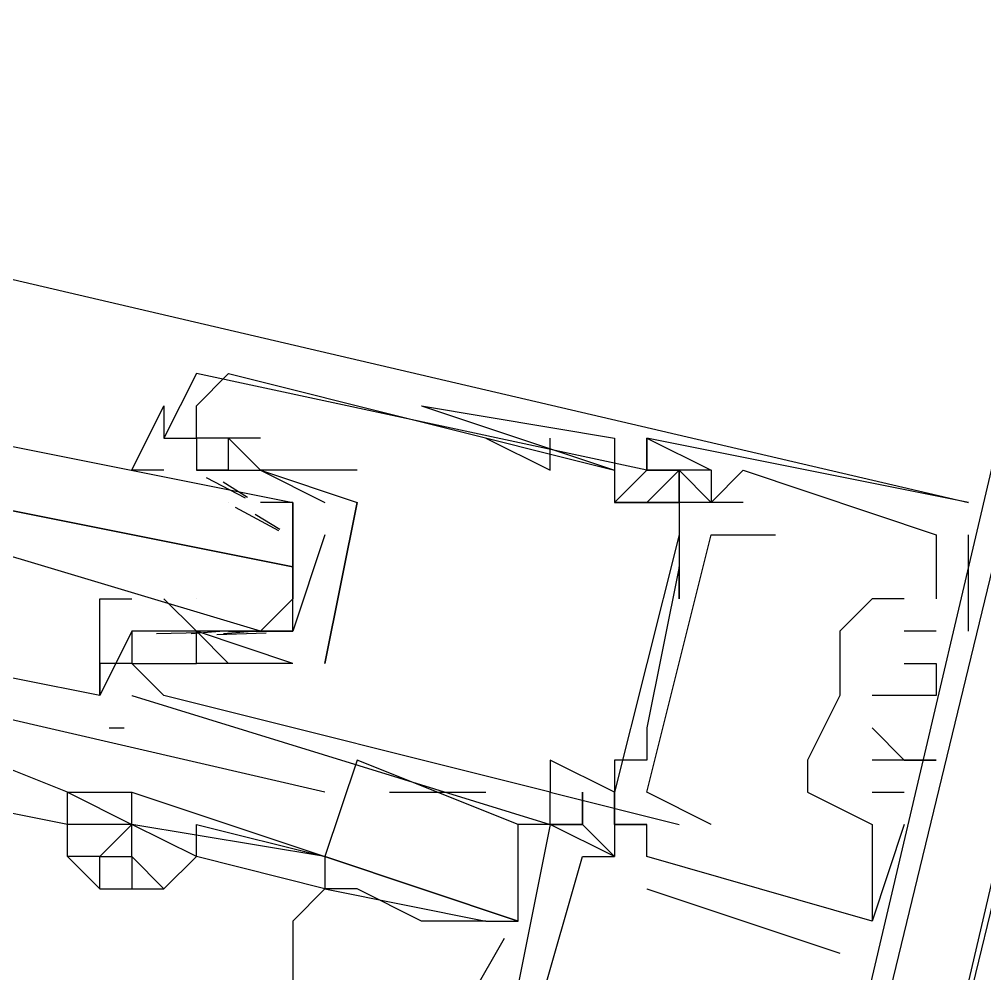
# Model space of a CAD drawing. Header units: feet. Extents: x -84 to 198, y -22 to 181.
# Drawn here: x 133.8734 to 134.2733, y 123.1026 to 123.4978 of the extents above; entities that cross this region are included whole.
import ezdxf

# ---------------------------------------------------------------- set-up
doc = ezdxf.new("R2010")
doc.units = ezdxf.units.FT
doc.layers.add('A-LINEA', color=7, linetype='CONTINUOUS')

msp = doc.modelspace()

# ---------------------------------------------------------------- linework, layer by layer
at = {"layer": 'A-LINEA'}
for p, q in [((133.8667, 123.3911), (134.2667, 123.2978)), ((133.9467, 123.3511), (133.9467, 123.3511)), ((133.96, 123.3511), (133.96, 123.3511)), ((133.9467, 123.3378), (133.9467, 123.3378)), ((134.04, 123.3378), (134.12, 123.3111)), ((134.04, 123.3378), (134.12, 123.3111)), ((133.9333, 123.3244), (133.9333, 123.3244)), ((133.9467, 123.3244), (133.9467, 123.3244)), ((133.96, 123.3244), (133.96, 123.3244)), ((133.9733, 123.3244), (133.9733, 123.3244)), ((134.0667, 123.3244), (134.0933, 123.3111)), ((134.0667, 123.3244), (134.0667, 123.3244)), ((134.0933, 123.3111), (134.0933, 123.3244)), ((134.12, 123.3244), (134.12, 123.3244)), ((134.1333, 123.3244), (134.1333, 123.3244)), ((134.1333, 123.3244), (134.1333, 123.3244)), ((134.1333, 123.3244), (134.1333, 123.3244)), ((134.1333, 123.3244), (134.1333, 123.3244)), ((134.1333, 123.3244), (134.1333, 123.3244)), ((134.1333, 123.3244), (134.1333, 123.3244)), ((133.9467, 123.3111), (133.9467, 123.3111)), ((133.96, 123.3111), (133.9467, 123.3111)), ((133.9508, 123.3081), (133.967, 123.2996)), ((133.96, 123.3111), (133.96, 123.3111)), ((133.9733, 123.3111), (133.9733, 123.3111)), ((133.9733, 123.3111), (133.9733, 123.3111)), ((134.0133, 123.3111), (134.0133, 123.3111)), ((134.12, 123.3111), (134.12, 123.3111)), ((134.1333, 123.3111), (134.1333, 123.3111)), ((134.1333, 123.3111), (134.1333, 123.3111)), ((134.1333, 123.3111), (134.1333, 123.3111)), ((134.1333, 123.3111), (134.1333, 123.3111)), ((134.1333, 123.3111), (134.1333, 123.3111)), ((134.1333, 123.3111), (134.1333, 123.3111)), ((134.1333, 123.3111), (134.1333, 123.3111)), ((134.1467, 123.3111), (134.1333, 123.2978)), ((134.1467, 123.3111), (134.1467, 123.3111)), ((134.1467, 123.3111), (134.1467, 123.3111)), ((134.1467, 123.3111), (134.1467, 123.3111)), ((134.1467, 123.3111), (134.1467, 123.3111)), ((134.16, 123.3111), (134.16, 123.3111)), ((134.16, 123.3111), (134.16, 123.3111)), ((134.16, 123.3111), (134.16, 123.3111)), ((134.16, 123.3111), (134.16, 123.2978)), ((134.16, 123.3111), (134.16, 123.2978)), ((134.16, 123.3111), (134.16, 123.3111)), ((134.1733, 123.3111), (134.1733, 123.3111)), ((134.1733, 123.3111), (134.1733, 123.3111)), ((134.1733, 123.3111), (134.1733, 123.3111)), ((133.9578, 123.3063), (133.9679, 123.3)), ((133.96, 123.2978), (133.96, 123.2978)), ((133.9733, 123.2978), (133.9733, 123.2978)), ((133.9867, 123.2978), (133.9867, 123.2978)), ((134, 123.2311), (134.0133, 123.2978)), ((134, 123.2978), (134, 123.2978)), ((134, 123.2978), (134, 123.2978)), ((134.0133, 123.2978), (134, 123.2311)), ((134.0133, 123.2978), (134.0133, 123.2978)), ((134.0133, 123.2978), (134.0133, 123.2978)), ((134.12, 123.2978), (134.12, 123.2978)), ((134.12, 123.2978), (134.12, 123.2978)), ((134.1467, 123.2978), (134.1467, 123.2978)), ((134.16, 123.2978), (134.16, 123.2978)), ((134.16, 123.2978), (134.16, 123.2978)), ((134.16, 123.2978), (134.16, 123.2978)), ((134.1733, 123.2978), (134.1733, 123.2978)), ((134.2667, 123.2978), (134.2667, 123.2978)), ((134.2667, 123.2978), (134.2667, 123.2978)), ((134.2667, 123.2978), (134.2667, 123.2978)), ((133.9628, 123.2958), (133.9808, 123.2862)), ((133.9711, 123.2929), (133.9813, 123.2867)), ((134.1467, 123.2844), (134.12, 123.1778)), ((134.1467, 123.2844), (134.12, 123.1778)), ((134.1467, 123.2844), (134.12, 123.1778)), ((134.1467, 123.2844), (134.1467, 123.2844)), ((134.16, 123.2844), (134.16, 123.2844)), ((134.1733, 123.2844), (134.1733, 123.2844)), ((134.1867, 123.2844), (134.1867, 123.2844)), ((134.2533, 123.2844), (134.2533, 123.2844)), ((134.2533, 123.2844), (134.2533, 123.2844)), ((134.2533, 123.2844), (134.2533, 123.2844)), ((134.2667, 123.2844), (134.2667, 123.2844)), ((134.2667, 123.2844), (134.2667, 123.2844)), ((134.2667, 123.2844), (134.2667, 123.2844)), ((133.9867, 123.2578), (133.9867, 123.2711)), ((134.1467, 123.2711), (134.1467, 123.2711)), ((133.9333, 123.2578), (133.9333, 123.2578)), ((133.9333, 123.2578), (133.9467, 123.2444)), ((133.9467, 123.2578), (133.9467, 123.2578)), ((134.1467, 123.2578), (134.1467, 123.2578)), ((134.2267, 123.2578), (134.2267, 123.2578)), ((134.2267, 123.2578), (134.2267, 123.2578)), ((134.2267, 123.2578), (134.2267, 123.2578)), ((134.24, 123.2578), (134.24, 123.2578)), ((134.24, 123.2578), (134.24, 123.2578)), ((134.24, 123.2578), (134.24, 123.2578)), ((134.2533, 123.2578), (134.2533, 123.2578)), ((134.2533, 123.2578), (134.2533, 123.2578)), ((134.2533, 123.2578), (134.2533, 123.2578)), ((134.2533, 123.2578), (134.2533, 123.2578)), ((134.2533, 123.2578), (134.2533, 123.2578)), ((134.2533, 123.2578), (134.2533, 123.2578)), ((133.92, 123.2444), (133.9067, 123.2178)), ((133.92, 123.2444), (133.92, 123.2444)), ((133.9565, 123.2443), (133.9446, 123.2433)), ((133.9467, 123.2444), (133.9467, 123.2444)), ((133.9467, 123.2444), (133.9467, 123.2444)), ((133.9698, 123.2443), (133.9579, 123.2433)), ((133.9733, 123.2444), (133.9733, 123.2444)), ((134.2133, 123.2444), (134.2133, 123.2444)), ((134.2133, 123.2444), (134.2133, 123.2444)), ((134.2133, 123.2444), (134.2133, 123.2444)), ((134.24, 123.2444), (134.24, 123.2444)), ((134.24, 123.2444), (134.24, 123.2444)), ((134.24, 123.2444), (134.24, 123.2444)), ((134.2533, 123.2444), (134.2533, 123.2444)), ((134.2533, 123.2444), (134.2533, 123.2444)), ((134.2533, 123.2444), (134.2533, 123.2444)), ((134.2667, 123.2444), (134.2667, 123.2444)), ((134.2667, 123.2444), (134.2667, 123.2444)), ((134.2667, 123.2444), (134.2667, 123.2444)), ((133.9485, 123.2437), (133.9302, 123.2434)), ((133.9756, 123.2436), (133.9552, 123.243)), ((133.9067, 123.2178), (133.9067, 123.2311)), ((133.9067, 123.2178), (133.9067, 123.2311)), ((133.9067, 123.2178), (133.9067, 123.2311)), ((133.92, 123.2311), (133.92, 123.2311)), ((133.9467, 123.2311), (133.9467, 123.2311)), ((133.9467, 123.2311), (133.9467, 123.2311)), ((133.96, 123.2311), (133.96, 123.2311)), ((133.96, 123.2311), (133.96, 123.2311)), ((133.9867, 123.2311), (133.9867, 123.2311)), ((133.9867, 123.2311), (133.9867, 123.2311)), ((134, 123.2311), (134, 123.2311)), ((134, 123.2311), (134, 123.2311)), ((134.24, 123.2311), (134.24, 123.2311)), ((134.24, 123.2311), (134.24, 123.2311)), ((134.24, 123.2311), (134.24, 123.2311)), ((134.2533, 123.2311), (134.2533, 123.2311)), ((134.2533, 123.2311), (134.2533, 123.2311)), ((134.2533, 123.2311), (134.2533, 123.2311)), ((134, 123.1778), (133.8267, 123.2178)), ((133.9067, 123.2178), (133.9067, 123.2178)), ((133.92, 123.2178), (133.92, 123.2178)), ((133.92, 123.2178), (133.92, 123.2178)), ((133.9333, 123.2178), (133.9333, 123.2178)), ((134.2133, 123.2178), (134.2133, 123.2178)), ((134.2133, 123.2178), (134.2133, 123.2178)), ((134.2133, 123.2178), (134.2133, 123.2178)), ((134.2133, 123.2178), (134.2133, 123.2178)), ((134.2133, 123.2178), (134.2133, 123.2178)), ((134.2267, 123.2178), (134.2267, 123.2178)), ((134.2267, 123.2178), (134.2267, 123.2178)), ((134.2267, 123.2178), (134.2267, 123.2178)), ((134.2533, 123.2178), (134.2533, 123.2178)), ((134.2533, 123.2178), (134.2533, 123.2178)), ((134.2533, 123.2178), (134.2533, 123.2178)), ((133.8933, 123.1778), (133.8267, 123.2044)), ((133.9168, 123.2043), (133.9106, 123.2043)), ((133.9168, 123.2043), (133.9106, 123.2043)), ((133.9168, 123.2043), (133.9106, 123.2043)), ((134.1333, 123.2044), (134.1333, 123.2044)), ((134.2267, 123.2044), (134.2267, 123.2044)), ((134.2267, 123.2044), (134.2267, 123.2044)), ((134.2267, 123.2044), (134.2267, 123.2044)), ((134.08, 123.1644), (134.0133, 123.1911)), ((134.0933, 123.1911), (134.0933, 123.1911)), ((134.12, 123.1911), (134.12, 123.1911)), ((134.1333, 123.1911), (134.1333, 123.1911)), ((134.2, 123.1911), (134.2, 123.1911)), ((134.2, 123.1911), (134.2, 123.1911)), ((134.2, 123.1911), (134.2, 123.1911)), ((134.2, 123.1911), (134.2, 123.1911)), ((134.2267, 123.1911), (134.2267, 123.1911)), ((134.2267, 123.1911), (134.2267, 123.1911)), ((134.2267, 123.1911), (134.2267, 123.1911)), ((134.24, 123.1911), (134.24, 123.1911)), ((134.24, 123.1911), (134.24, 123.1911)), ((134.24, 123.1911), (134.24, 123.1911)), ((134.24, 123.1911), (134.24, 123.1911)), ((134.24, 123.1911), (134.24, 123.1911)), ((134.24, 123.1911), (134.24, 123.1911)), ((134.2533, 123.1911), (134.2533, 123.1911)), ((134.2533, 123.1911), (134.2533, 123.1911)), ((134.2533, 123.1911), (134.2533, 123.1911)), ((133.8933, 123.1644), (133.8267, 123.1778)), ((134.0267, 123.1778), (134.0667, 123.1778)), ((134.0933, 123.1778), (134.0933, 123.1778)), ((134.0933, 123.1778), (134.0933, 123.1778)), ((134.1067, 123.1644), (134.1067, 123.1778)), ((134.1067, 123.1644), (134.1067, 123.1778)), ((134.1067, 123.1644), (134.1067, 123.1778)), ((134.1067, 123.1644), (134.1067, 123.1778)), ((134.1067, 123.1644), (134.1067, 123.1778)), ((134.1067, 123.1644), (134.1067, 123.1778)), ((134.12, 123.1778), (134.12, 123.1778)), ((134.1333, 123.1778), (134.1333, 123.1778)), ((134.2, 123.1778), (134.2, 123.1778)), ((134.2, 123.1778), (134.2, 123.1778)), ((134.2, 123.1778), (134.2, 123.1778)), ((134.2267, 123.1778), (134.24, 123.1778)), ((134.2267, 123.1778), (134.2267, 123.1778)), ((134.2267, 123.1778), (134.24, 123.1778)), ((134.2267, 123.1778), (134.2267, 123.1778)), ((134.2267, 123.1778), (134.24, 123.1778)), ((134.2267, 123.1778), (134.2267, 123.1778)), ((134.24, 123.1778), (134.24, 123.1778)), ((134.24, 123.1778), (134.24, 123.1778)), ((134.24, 123.1778), (134.24, 123.1778)), ((133.8933, 123.1644), (133.8933, 123.1644)), ((133.9467, 123.1644), (134, 123.1511)), ((134.0933, 123.1644), (134.08, 123.1644)), ((134.0933, 123.1644), (134.0933, 123.1644)), ((134.0933, 123.1644), (134.0933, 123.1644)), ((134.0933, 123.1644), (134.0933, 123.1644)), ((134.0933, 123.1644), (134.0933, 123.1644)), ((134.0933, 123.1644), (134.0933, 123.1644)), ((134.0933, 123.1644), (134.0933, 123.1644)), ((134.0933, 123.1644), (134.0933, 123.1644)), ((134.1067, 123.1644), (134.1067, 123.1644)), ((134.1067, 123.1644), (134.1067, 123.1644)), ((134.1067, 123.1644), (134.1067, 123.1644)), ((134.12, 123.1644), (134.1333, 123.1644)), ((134.12, 123.1644), (134.12, 123.1644)), ((134.12, 123.1644), (134.12, 123.1644)), ((134.12, 123.1644), (134.12, 123.1644)), ((134.12, 123.1644), (134.1333, 123.1644)), ((134.12, 123.1644), (134.12, 123.1644)), ((134.12, 123.1644), (134.12, 123.1644)), ((134.12, 123.1644), (134.12, 123.1644)), ((134.12, 123.1644), (134.1333, 123.1644)), ((134.12, 123.1644), (134.12, 123.1644)), ((134.12, 123.1644), (134.12, 123.1644)), ((134.12, 123.1644), (134.12, 123.1644)), ((134.1333, 123.1644), (134.1333, 123.1644)), ((134.1333, 123.1644), (134.1333, 123.1644)), ((134.1333, 123.1644), (134.1333, 123.1644)), ((134.1467, 123.1644), (134.1467, 123.1644)), ((134.16, 123.1644), (134.16, 123.1644)), ((134.2267, 123.1644), (134.2267, 123.1644)), ((134.2267, 123.1644), (134.2267, 123.1644)), ((134.2267, 123.1644), (134.2267, 123.1644)), ((134.2267, 123.1644), (134.2267, 123.1644)), ((134.2267, 123.1644), (134.2267, 123.1644)), ((134.2267, 123.1644), (134.2267, 123.1644)), ((134.24, 123.1644), (134.24, 123.1644)), ((134.24, 123.1644), (134.24, 123.1644)), ((134.24, 123.1644), (134.24, 123.1644)), ((134, 123.1378), (133.9467, 123.1511)), ((134, 123.1511), (134, 123.1511)), ((134.1067, 123.1511), (134.1067, 123.1511)), ((134.1067, 123.1511), (134.1067, 123.1511)), ((134.1067, 123.1511), (134.1067, 123.1511)), ((134.12, 123.1511), (134.12, 123.1511)), ((134.12, 123.1511), (134.12, 123.1511)), ((134.12, 123.1511), (134.12, 123.1511)), ((134.12, 123.1511), (134.12, 123.1511)), ((134.12, 123.1511), (134.12, 123.1511)), ((134.12, 123.1511), (134.12, 123.1511)), ((134.1333, 123.1511), (134.1333, 123.1511)), ((134.1333, 123.1511), (134.1333, 123.1511)), ((134.1333, 123.1511), (134.1333, 123.1511)), ((134.1333, 123.1511), (134.1333, 123.1511)), ((134.1333, 123.1511), (134.1333, 123.1511)), ((134.1333, 123.1511), (134.1333, 123.1511)), ((133.9067, 123.1378), (133.92, 123.1378)), ((134, 123.1378), (134, 123.1378)), ((134, 123.1378), (134, 123.1378)), ((134.1333, 123.1378), (134.2133, 123.1111)), ((134.1333, 123.1378), (134.1333, 123.1378)), ((134.1333, 123.1378), (134.2133, 123.1111)), ((134.1333, 123.1378), (134.1333, 123.1378)), ((134.1333, 123.1378), (134.2133, 123.1111)), ((134.1333, 123.1378), (134.1333, 123.1378)), ((134.08, 123.1244), (134.08, 123.1244)), ((134.2267, 123.1244), (134.2267, 123.1244)), ((134.2267, 123.1244), (134.2267, 123.1244)), ((134.2267, 123.1244), (134.2267, 123.1244)), ((134.2267, 123.1244), (134.2267, 123.1244)), ((134.2267, 123.1244), (134.2267, 123.1244)), ((134.2267, 123.1244), (134.2267, 123.1244)), ((134.0207, 123.0238), (134.0744, 123.1173)), ((134.2133, 123.1111), (134.2133, 123.1111)), ((134.2133, 123.1111), (134.2133, 123.1111)), ((134.2133, 123.1111), (134.2133, 123.1111))]:
    msp.add_line(p, q, dxfattribs=at)
for points in [[(134.32, 123.4978), (134.16, 122.8178), (134.3067, 122.7911), (134.32, 122.8044), (134.4, 122.7911), (134.4, 122.8044), (134.4, 122.8178)], [(134.32, 123.4978), (134.16, 122.8178), (134.3067, 122.7911), (134.32, 122.8044), (134.4, 122.7911), (134.4, 122.8044), (134.4, 122.8178)], [(134.32, 123.4978), (134.16, 122.8178), (134.3067, 122.7911), (134.32, 122.8044), (134.4, 122.7911), (134.4, 122.8044), (134.4, 122.8178)], [(134.3067, 123.3778), (134.3333, 123.3644), (134.3067, 123.2711), (134.2933, 123.2844), (134.2933, 123.2711), (134.3067, 123.2711), (134.2133, 122.8711), (134.2, 122.8711)], [(134.3067, 123.3778), (134.3333, 123.3644), (134.3067, 123.2711), (134.2933, 123.2844), (134.2933, 123.2711), (134.3067, 123.2711), (134.2133, 122.8711), (134.2, 122.8711)], [(134.3067, 123.3778), (134.3333, 123.3644), (134.3067, 123.2711), (134.2933, 123.2844), (134.2933, 123.2711), (134.3067, 123.2711), (134.2133, 122.8711), (134.2, 122.8711)], [(134.2133, 122.8711), (134.3333, 123.3644), (134.4267, 123.3378), (134.4267, 123.3378)], [(134.2133, 122.8711), (134.3333, 123.3644), (134.4267, 123.3378), (134.4267, 123.3378)], [(134.2133, 122.8711), (134.3333, 123.3644), (134.4267, 123.3378), (134.4267, 123.3378)], [(134.1733, 123.2978), (134.12, 123.2978), (134.1333, 123.3111), (133.9467, 123.3511), (133.9333, 123.3244)], [(133.9733, 123.3244), (133.9467, 123.3244), (133.9467, 123.3378), (133.96, 123.3511), (134.12, 123.3111), (134.12, 123.2978), (134.1467, 123.2978), (134.1467, 123.2844), (134.1467, 123.2578), (134.1467, 123.2711), (134.1333, 123.2044), (134.1333, 123.1911), (134.12, 123.1911), (134.12, 123.1778), (134.0933, 123.1911), (134.0933, 123.1778)], [(133.9333, 123.3111), (133.92, 123.3111), (133.9333, 123.3378), (133.9333, 123.3244), (133.9467, 123.3244), (133.9467, 123.3111), (133.96, 123.3111), (133.9733, 123.3111), (134, 123.2978)], [(134.04, 123.3378), (134.04, 123.3378), (134.04, 123.3378), (134.12, 123.3244), (134.12, 123.3111)], [(133.8533, 123.3244), (133.9867, 123.2978), (133.9867, 123.2844), (133.9867, 123.2711), (133.8533, 123.2978), (133.9867, 123.2711), (133.9867, 123.2578), (133.9733, 123.2444), (133.84, 123.2844)], [(133.96, 123.3111), (133.96, 123.3244), (133.9733, 123.3111), (134.0133, 123.2978)], [(134.2667, 123.2978), (134.1333, 123.3244), (134.1333, 123.3111), (134.1467, 123.3111), (134.1333, 123.3111), (134.1333, 123.3244), (134.16, 123.3111), (134.16, 123.2978), (134.1733, 123.3111), (134.2533, 123.2844), (134.2533, 123.2578)], [(134.2667, 123.2978), (134.1333, 123.3244), (134.1333, 123.3111), (134.1467, 123.3111), (134.1333, 123.3111), (134.1333, 123.3244), (134.16, 123.3111), (134.16, 123.2978), (134.1733, 123.3111), (134.2533, 123.2844), (134.2533, 123.2578)], [(134.2667, 123.2978), (134.1333, 123.3244), (134.1333, 123.3111), (134.1467, 123.3111), (134.1333, 123.3111), (134.1333, 123.3244), (134.16, 123.3111), (134.16, 123.2978), (134.1733, 123.3111), (134.2533, 123.2844), (134.2533, 123.2578)], [(134.1333, 123.3111), (134.1333, 123.3244), (134.16, 123.3111), (134.16, 123.3111), (134.1333, 123.3111)], [(134.0133, 123.3111), (133.9733, 123.3111), (133.9733, 123.3111)], [(134.1467, 123.2978), (134.1467, 123.3111), (134.1333, 123.2978)], [(134.1467, 123.3111), (134.1467, 123.2978), (134.1467, 123.3111), (134.1333, 123.2978)], [(134.1467, 123.2978), (134.1467, 123.3111), (134.16, 123.2978)], [(133.96, 123.2444), (133.9867, 123.2444), (133.9867, 123.2978), (133.9733, 123.2978)], [(134, 123.2844), (133.9867, 123.2444), (133.96, 123.2444), (133.9467, 123.2444), (133.9333, 123.2444), (133.92, 123.2444), (133.92, 123.2311), (133.9067, 123.2311), (133.9067, 123.2578), (133.92, 123.2578)], [(134.16, 123.1644), (134.1333, 123.1778), (134.16, 123.2844), (134.1867, 123.2844)], [(134.1867, 122.8311), (134.1733, 122.8444), (134.28, 123.2844), (134.2933, 123.2844), (134.3067, 123.2711)], [(134.1867, 122.8311), (134.1733, 122.8444), (134.28, 123.2844), (134.2933, 123.2844), (134.3067, 123.2711)], [(134.1867, 122.8311), (134.1733, 122.8444), (134.28, 123.2844), (134.2933, 123.2844), (134.3067, 123.2711)], [(134.2667, 123.2444), (134.2667, 123.2844), (134.2667, 123.2844)], [(134.2667, 123.2444), (134.2667, 123.2844), (134.2667, 123.2844)], [(134.2667, 123.2444), (134.2667, 123.2844), (134.2667, 123.2844)], [(134.24, 123.2578), (134.2267, 123.2578), (134.2133, 123.2444), (134.2133, 123.2178), (134.2, 123.1911), (134.2, 123.1778), (134.2267, 123.1644), (134.2267, 123.1244), (134.1333, 123.1511), (134.1333, 123.1644), (134.12, 123.1644), (134.12, 123.1511), (134.0933, 123.1644), (134.1067, 123.1644), (134.0933, 123.1644), (134.0533, 122.9644)], [(134.24, 123.2578), (134.2267, 123.2578), (134.2133, 123.2444), (134.2133, 123.2178), (134.2, 123.1911), (134.2, 123.1778), (134.2267, 123.1644), (134.2267, 123.1244), (134.1333, 123.1511), (134.1333, 123.1644), (134.12, 123.1644), (134.12, 123.1511), (134.0933, 123.1644), (134.1067, 123.1644), (134.0933, 123.1644), (134.0533, 122.9644)], [(134.24, 123.2578), (134.2267, 123.2578), (134.2133, 123.2444), (134.2133, 123.2178), (134.2, 123.1911), (134.2, 123.1778), (134.2267, 123.1644), (134.2267, 123.1244), (134.1333, 123.1511), (134.1333, 123.1644), (134.12, 123.1644), (134.12, 123.1511), (134.0933, 123.1644), (134.1067, 123.1644), (134.0933, 123.1644), (134.0533, 122.9644)], [(133.9867, 123.2311), (133.9467, 123.2444), (133.96, 123.2311), (133.9467, 123.2311), (133.9467, 123.2444)], [(134.2133, 123.2444), (134.2133, 123.2178), (134.2133, 123.2178), (134.2, 123.1911)], [(134.2533, 123.2444), (134.24, 123.2444), (134.24, 123.2444)], [(134.2533, 123.2444), (134.24, 123.2444), (134.24, 123.2444)], [(134.2533, 123.2444), (134.24, 123.2444), (134.24, 123.2444)], [(133.9067, 123.2311), (133.9067, 123.2311), (133.9067, 123.2178), (133.84, 123.2311)], [(133.9067, 123.2311), (133.9067, 123.2311), (133.9067, 123.2178)], [(133.9067, 123.2311), (133.9067, 123.2311), (133.9067, 123.2178)], [(134.0933, 123.1778), (133.9333, 123.2178), (133.92, 123.2311), (133.9467, 123.2311)], [(133.9867, 123.2311), (133.9867, 123.2311), (133.96, 123.2311), (133.96, 123.2311)], [(134.24, 123.2311), (134.2533, 123.2311), (134.2533, 123.2178), (134.2267, 123.2178), (134.2267, 123.2178)], [(134.24, 123.2311), (134.2533, 123.2311), (134.2533, 123.2178), (134.2267, 123.2178), (134.2267, 123.2178)], [(134.24, 123.2311), (134.2533, 123.2311), (134.2533, 123.2178), (134.2267, 123.2178), (134.2267, 123.2178)], [(133.92, 123.2178), (134.0933, 123.1644), (134.0933, 123.1778), (134.1467, 123.1644)], [(134.2267, 123.2044), (134.24, 123.1911), (134.2533, 123.1911), (134.24, 123.1911), (134.2267, 123.1911), (134.2267, 123.1911)], [(134.2267, 123.2044), (134.24, 123.1911), (134.2533, 123.1911), (134.24, 123.1911), (134.2267, 123.1911), (134.2267, 123.1911)], [(134.2267, 123.2044), (134.24, 123.1911), (134.2533, 123.1911), (134.24, 123.1911), (134.2267, 123.1911), (134.2267, 123.1911)], [(134.0133, 123.1911), (134, 123.1511), (134.08, 123.1244), (134.08, 123.1644)], [(133.8933, 123.1511), (133.8933, 123.1511), (133.8933, 123.1644), (133.8933, 123.1778), (133.8933, 123.1778)], [(133.8933, 123.1644), (133.8933, 123.1778), (133.92, 123.1644), (133.8933, 123.1644)], [(133.8933, 123.1778), (133.8933, 123.1778), (133.92, 123.1778)], [(133.8933, 123.1778), (133.8933, 123.1778), (133.8933, 123.1778)], [(134, 123.1511), (133.92, 123.1644), (133.92, 123.1778), (134, 123.1511)], [(134.1067, 123.1778), (134.1067, 123.1644), (134.1067, 123.1778)], [(134.1067, 123.1778), (134.1067, 123.1644), (134.1067, 123.1778)], [(134.1067, 123.1778), (134.1067, 123.1644), (134.1067, 123.1778)], [(134.12, 123.1778), (134.12, 123.1644), (134.12, 123.1778)], [(134.12, 123.1778), (134.12, 123.1644), (134.12, 123.1778)], [(134.12, 123.1778), (134.12, 123.1644), (134.12, 123.1778)], [(133.92, 123.1644), (133.9067, 123.1511), (133.8933, 123.1511), (133.8933, 123.1644)], [(133.9467, 123.1511), (133.92, 123.1644), (133.92, 123.1644), (133.92, 123.1644)], [(133.92, 123.1511), (133.92, 123.1378), (133.9333, 123.1378), (133.92, 123.1511), (133.92, 123.1644)], [(133.9333, 123.1378), (133.9333, 123.1378), (133.9467, 123.1511), (133.9467, 123.1644)], [(134.1067, 123.1644), (134.1067, 123.1644), (134.12, 123.1511), (134.12, 123.1511), (134.0933, 123.1644), (134.1067, 123.1644)], [(134.1067, 123.1644), (134.1067, 123.1644), (134.12, 123.1511), (134.12, 123.1511), (134.0933, 123.1644), (134.1067, 123.1644)], [(134.1067, 123.1644), (134.1067, 123.1644), (134.12, 123.1511), (134.12, 123.1511), (134.0933, 123.1644), (134.1067, 123.1644)], [(134.12, 123.1644), (134.12, 123.1644), (134.12, 123.1644)], [(134.12, 123.1644), (134.12, 123.1644), (134.12, 123.1644)], [(134.12, 123.1644), (134.12, 123.1644), (134.12, 123.1644)], [(134.24, 123.1644), (134.2267, 123.1244), (134.2267, 123.1244)], [(134.24, 123.1644), (134.2267, 123.1244), (134.2267, 123.1244)], [(134.24, 123.1644), (134.2267, 123.1244), (134.2267, 123.1244)], [(133.8933, 123.1511), (133.8933, 123.1511), (133.9067, 123.1378), (133.9067, 123.1511), (133.92, 123.1511)], [(133.8933, 123.1511), (133.8933, 123.1511), (133.8933, 123.1511)], [(134, 123.1378), (134, 123.1378), (134.0667, 123.1244), (134.08, 123.1244), (134, 123.1511), (134, 123.1378), (134, 123.1378)], [(134.1867, 123.0044), (134.2, 123.0044), (134.1733, 122.9244), (134.0533, 122.9644), (134.1067, 123.1511), (134.12, 123.1511)], [(134.1867, 123.0044), (134.2, 123.0044), (134.1733, 122.9244), (134.0533, 122.9644), (134.1067, 123.1511), (134.12, 123.1511)], [(134.1867, 123.0044), (134.2, 123.0044), (134.1733, 122.9244), (134.0533, 122.9644), (134.1067, 123.1511), (134.12, 123.1511)], [(134, 123.1378), (133.9867, 123.1244), (133.9867, 123.1111), (133.9867, 123.0844), (133.9733, 123.0711), (133.9733, 123.0578), (133.9733, 123.0444), (133.96, 123.0444), (133.96, 123.0311), (133.9467, 123.0178)], [(134.0667, 123.1244), (134.04, 123.1244), (134.0133, 123.1378), (134, 123.1378), (134, 123.1378)]]:
    msp.add_lwpolyline(points, dxfattribs=at)

doc.saveas('drawing.dxf')
